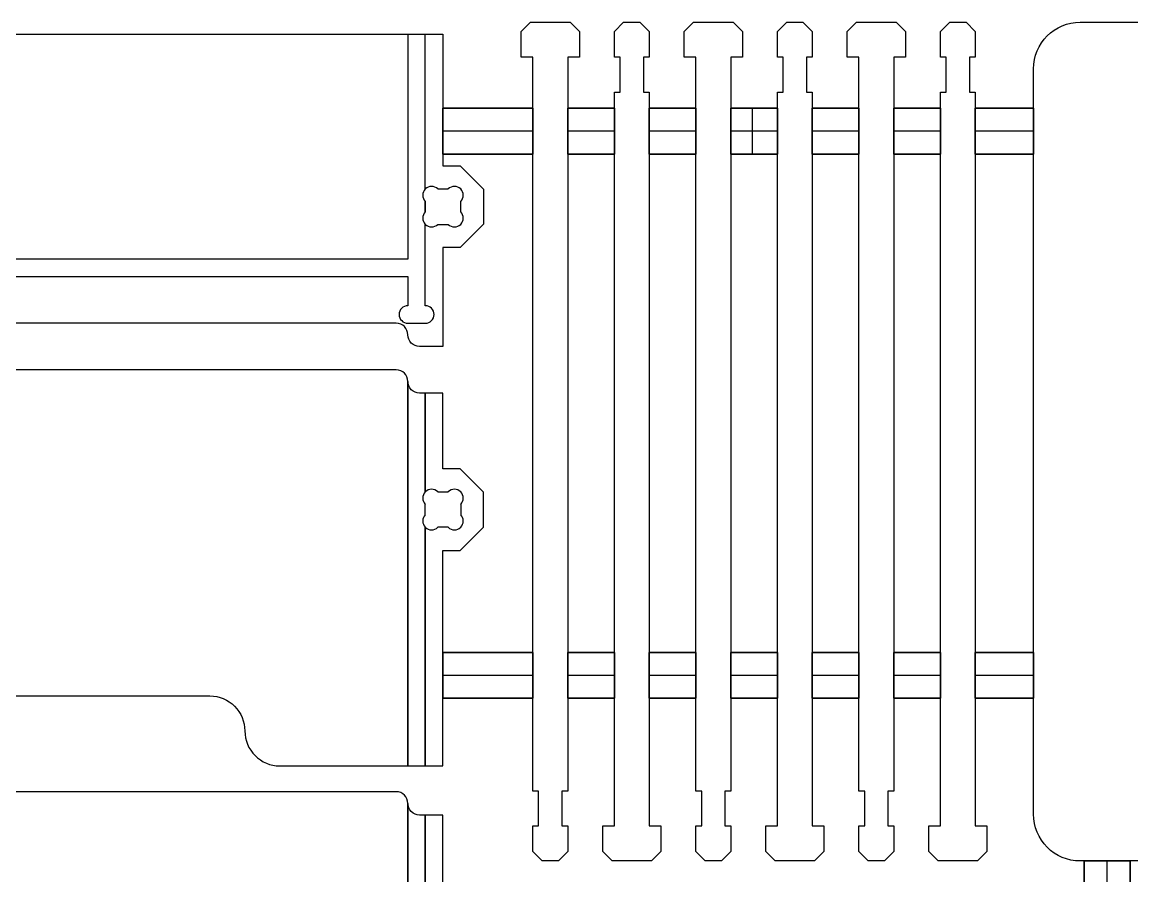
# Model space of a CAD drawing. Extents: x -158 to -62, y -42.7 to 5.3.
# Drawn here: x -102.1 to -78.28, y -29.09 to -10.77 of the extents above; entities that cross this region are included whole.
import ezdxf

# ---------------------------------------------------------------- set-up
doc = ezdxf.new("R2010")
doc.units = 0
doc.header["$MEASUREMENT"] = 0
doc.layers.add('SOLIDS', color=4, linetype='CONTINUOUS')
doc.layers.add('TABS', color=1, linetype='CONTINUOUS')

msp = doc.modelspace()

# ---------------------------------------------------------------- linework, layer by layer
at = {"layer": 'SOLIDS'}
for p, q in [((-91.387, -10.971, 0.238), (-91.187, -10.771, 0.238)), ((-91.387, -10.971, -0.5), (-91.187, -10.771, -0.5)), ((-91.187, -10.771, 0.238), (-90.337, -10.771, 0.238)), ((-91.187, -10.771, -0.5), (-91.187, -10.771, 0.238)), ((-91.187, -10.771, -0.5), (-90.337, -10.771, -0.5)), ((-90.337, -10.771, 0.238), (-90.137, -10.971, 0.238)), ((-90.337, -10.771, -0.5), (-90.337, -10.771, 0.238)), ((-90.337, -10.771, -0.5), (-90.137, -10.971, -0.5)), ((-89.387, -10.971, 0.238), (-89.187, -10.771, 0.238)), ((-89.387, -10.971, -0.5), (-89.187, -10.771, -0.5)), ((-89.187, -10.771, 0.238), (-88.837, -10.771, 0.238)), ((-89.187, -10.771, -0.5), (-89.187, -10.771, 0.238)), ((-89.187, -10.771, -0.5), (-88.837, -10.771, -0.5)), ((-88.837, -10.771, 0.238), (-88.637, -10.971, 0.238)), ((-88.837, -10.771, -0.5), (-88.837, -10.771, 0.238)), ((-88.837, -10.771, -0.5), (-88.637, -10.971, -0.5)), ((-87.887, -10.971, 0.238), (-87.687, -10.771, 0.238)), ((-87.887, -10.971, -0.5), (-87.687, -10.771, -0.5)), ((-87.687, -10.771, 0.238), (-86.837, -10.771, 0.238)), ((-87.687, -10.771, -0.5), (-87.687, -10.771, 0.238)), ((-87.687, -10.771, -0.5), (-86.837, -10.771, -0.5)), ((-86.837, -10.771, 0.238), (-86.637, -10.971, 0.238)), ((-86.837, -10.771, -0.5), (-86.837, -10.771, 0.238)), ((-86.837, -10.771, -0.5), (-86.637, -10.971, -0.5)), ((-85.887, -10.971, 0.238), (-85.687, -10.771, 0.238)), ((-85.887, -10.971, -0.5), (-85.687, -10.771, -0.5)), ((-85.687, -10.771, 0.238), (-85.337, -10.771, 0.238)), ((-85.687, -10.771, -0.5), (-85.687, -10.771, 0.238)), ((-85.687, -10.771, -0.5), (-85.337, -10.771, -0.5)), ((-85.337, -10.771, 0.238), (-85.137, -10.971, 0.238)), ((-85.337, -10.771, -0.5), (-85.337, -10.771, 0.238)), ((-85.337, -10.771, -0.5), (-85.137, -10.971, -0.5)), ((-84.387, -10.971, 0.238), (-84.187, -10.771, 0.238)), ((-84.387, -10.971, -0.5), (-84.187, -10.771, -0.5)), ((-84.187, -10.771, 0.238), (-83.337, -10.771, 0.238)), ((-84.187, -10.771, -0.5), (-84.187, -10.771, 0.238)), ((-84.187, -10.771, -0.5), (-83.337, -10.771, -0.5)), ((-83.337, -10.771, 0.238), (-83.137, -10.971, 0.238)), ((-83.337, -10.771, -0.5), (-83.337, -10.771, 0.238)), ((-83.337, -10.771, -0.5), (-83.137, -10.971, -0.5)), ((-82.387, -10.971, 0.238), (-82.187, -10.771, 0.238)), ((-82.387, -10.971, -0.5), (-82.187, -10.771, -0.5)), ((-82.187, -10.771, 0.238), (-81.837, -10.771, 0.238)), ((-82.187, -10.771, -0.5), (-82.187, -10.771, 0.238)), ((-82.187, -10.771, -0.5), (-81.837, -10.771, -0.5)), ((-81.837, -10.771, 0.238), (-81.637, -10.971, 0.238)), ((-81.837, -10.771, -0.5), (-81.837, -10.771, 0.238)), ((-81.837, -10.771, -0.5), (-81.637, -10.971, -0.5)), ((-107.32, -11.028, -0.5), (-93.07, -11.028, -0.5)), ((-106.57, -11.028, 0.238), (-93.82, -11.028, 0.238)), ((-93.82, -11.028, 0.238), (-93.82, -15.856, 0.238)), ((-93.82, -11.028, -0.137), (-93.82, -11.028, 0.238)), ((-93.82, -11.028, -0.137), (-93.445, -11.028, -0.137)), ((-93.82, -11.028, -0.137), (-93.82, -15.856, -0.137)), ((-93.445, -14.351, 0.238), (-93.445, -11.028, 0.238)), ((-93.445, -11.028, 0.238), (-93.445, -11.028, -0.137)), ((-93.445, -11.028, 0.238), (-93.07, -11.028, 0.238)), ((-93.445, -14.351, -0.137), (-93.445, -11.028, -0.137)), ((-93.07, -11.028, 0.238), (-93.07, -13.856, 0.238)), ((-93.07, -11.028, 0.238), (-93.07, -11.028, -0.5)), ((-93.07, -11.028, -0.5), (-93.07, -13.856, -0.5)), ((-91.387, -11.521, 0.238), (-91.387, -10.971, 0.238)), ((-91.387, -11.521, -0.5), (-91.387, -10.971, -0.5)), ((-91.387, -10.971, -0.5), (-91.387, -10.971, 0.238)), ((-90.137, -10.971, 0.238), (-90.137, -11.521, 0.238)), ((-90.137, -10.971, -0.5), (-90.137, -10.971, 0.238)), ((-90.137, -10.971, -0.5), (-90.137, -11.521, -0.5)), ((-89.387, -11.521, 0.238), (-89.387, -10.971, 0.238)), ((-89.387, -11.521, -0.5), (-89.387, -10.971, -0.5)), ((-89.387, -10.971, -0.5), (-89.387, -10.971, 0.238)), ((-88.637, -10.971, 0.238), (-88.637, -11.521, 0.238)), ((-88.637, -10.971, -0.5), (-88.637, -10.971, 0.238)), ((-88.637, -10.971, -0.5), (-88.637, -11.521, -0.5)), ((-87.887, -11.521, 0.238), (-87.887, -10.971, 0.238)), ((-87.887, -11.521, -0.5), (-87.887, -10.971, -0.5)), ((-87.887, -10.971, -0.5), (-87.887, -10.971, 0.238)), ((-86.637, -10.971, 0.238), (-86.637, -11.521, 0.238)), ((-86.637, -10.971, -0.5), (-86.637, -10.971, 0.238)), ((-86.637, -10.971, -0.5), (-86.637, -11.521, -0.5)), ((-85.887, -11.521, 0.238), (-85.887, -10.971, 0.238)), ((-85.887, -11.521, -0.5), (-85.887, -10.971, -0.5)), ((-85.887, -10.971, -0.5), (-85.887, -10.971, 0.238)), ((-85.137, -10.971, 0.238), (-85.137, -11.521, 0.238)), ((-85.137, -10.971, -0.5), (-85.137, -10.971, 0.238)), ((-85.137, -10.971, -0.5), (-85.137, -11.521, -0.5)), ((-84.387, -11.521, 0.238), (-84.387, -10.971, 0.238)), ((-84.387, -11.521, -0.5), (-84.387, -10.971, -0.5)), ((-84.387, -10.971, -0.5), (-84.387, -10.971, 0.238)), ((-83.137, -10.971, 0.238), (-83.137, -11.521, 0.238)), ((-83.137, -10.971, -0.5), (-83.137, -10.971, 0.238)), ((-83.137, -10.971, -0.5), (-83.137, -11.521, -0.5)), ((-82.387, -11.521, 0.238), (-82.387, -10.971, 0.238)), ((-82.387, -11.521, -0.5), (-82.387, -10.971, -0.5)), ((-82.387, -10.971, -0.5), (-82.387, -10.971, 0.238)), ((-81.637, -10.971, 0.238), (-81.637, -11.521, 0.238)), ((-81.637, -10.971, -0.5), (-81.637, -10.971, 0.238)), ((-81.637, -10.971, -0.5), (-81.637, -11.521, -0.5)), ((-91.137, -11.521, 0.238), (-91.387, -11.521, 0.238)), ((-91.137, -11.521, -0.5), (-91.387, -11.521, -0.5)), ((-91.387, -11.521, -0.5), (-91.387, -11.521, 0.238)), ((-91.137, -27.271, 0.238), (-91.137, -11.521, 0.238)), ((-91.137, -11.521, 0.238), (-91.137, -11.521, -0.5)), ((-91.137, -27.271, -0.5), (-91.137, -11.521, -0.5)), ((-90.137, -11.521, 0.238), (-90.387, -11.521, 0.238)), ((-90.387, -11.521, 0.238), (-90.387, -27.271, 0.238)), ((-90.137, -11.521, -0.5), (-90.387, -11.521, -0.5)), ((-90.387, -11.521, -0.5), (-90.387, -11.521, 0.238)), ((-90.387, -11.521, -0.5), (-90.387, -27.271, -0.5)), ((-90.137, -11.521, -0.5), (-90.137, -11.521, 0.238)), ((-89.262, -11.521, 0.238), (-89.387, -11.521, 0.238)), ((-89.262, -11.521, -0.5), (-89.387, -11.521, -0.5)), ((-89.387, -11.521, -0.5), (-89.387, -11.521, 0.238)), ((-89.262, -12.271, 0.238), (-89.262, -11.521, 0.238)), ((-89.262, -12.271, -0.5), (-89.262, -11.521, -0.5)), ((-89.262, -11.521, -0.5), (-89.262, -11.521, 0.238)), ((-88.637, -11.521, 0.238), (-88.762, -11.521, 0.238)), ((-88.762, -11.521, 0.238), (-88.762, -12.271, 0.238)), ((-88.637, -11.521, -0.5), (-88.762, -11.521, -0.5)), ((-88.762, -11.521, -0.5), (-88.762, -11.521, 0.238)), ((-88.762, -11.521, -0.5), (-88.762, -12.271, -0.5)), ((-88.637, -11.521, -0.5), (-88.637, -11.521, 0.238)), ((-87.637, -11.521, 0.238), (-87.887, -11.521, 0.238)), ((-87.637, -11.521, -0.5), (-87.887, -11.521, -0.5)), ((-87.887, -11.521, -0.5), (-87.887, -11.521, 0.238)), ((-87.637, -27.271, 0.238), (-87.637, -11.521, 0.238)), ((-87.637, -27.271, -0.5), (-87.637, -11.521, -0.5)), ((-87.637, -11.521, -0.5), (-87.637, -11.521, 0.238)), ((-86.637, -11.521, 0.238), (-86.887, -11.521, 0.238)), ((-86.887, -11.521, 0.238), (-86.887, -27.271, 0.238)), ((-86.637, -11.521, -0.5), (-86.887, -11.521, -0.5)), ((-86.887, -11.521, -0.5), (-86.887, -11.521, 0.238)), ((-86.887, -11.521, -0.5), (-86.887, -27.271, -0.5)), ((-86.637, -11.521, -0.5), (-86.637, -11.521, 0.238)), ((-85.762, -11.521, 0.238), (-85.887, -11.521, 0.238)), ((-85.762, -11.521, -0.5), (-85.887, -11.521, -0.5)), ((-85.887, -11.521, -0.5), (-85.887, -11.521, 0.238)), ((-85.762, -12.271, 0.238), (-85.762, -11.521, 0.238)), ((-85.762, -12.271, -0.5), (-85.762, -11.521, -0.5)), ((-85.762, -11.521, -0.5), (-85.762, -11.521, 0.238)), ((-85.137, -11.521, 0.238), (-85.262, -11.521, 0.238)), ((-85.262, -11.521, 0.238), (-85.262, -12.271, 0.238)), ((-85.137, -11.521, -0.5), (-85.262, -11.521, -0.5)), ((-85.262, -11.521, -0.5), (-85.262, -11.521, 0.238)), ((-85.262, -11.521, -0.5), (-85.262, -12.271, -0.5)), ((-85.137, -11.521, -0.5), (-85.137, -11.521, 0.238)), ((-84.137, -11.521, 0.238), (-84.387, -11.521, 0.238)), ((-84.387, -11.521, 0.238), (-84.387, -11.521, -0.5)), ((-84.137, -11.521, -0.5), (-84.387, -11.521, -0.5)), ((-84.137, -27.271, 0.238), (-84.137, -11.521, 0.238)), ((-84.137, -27.271, -0.5), (-84.137, -11.521, -0.5)), ((-84.137, -11.521, -0.5), (-84.137, -11.521, 0.238)), ((-83.137, -11.521, 0.238), (-83.387, -11.521, 0.238)), ((-83.387, -11.521, 0.238), (-83.387, -27.271, 0.238)), ((-83.137, -11.521, -0.5), (-83.387, -11.521, -0.5)), ((-83.387, -11.521, -0.5), (-83.387, -11.521, 0.238)), ((-83.387, -11.521, -0.5), (-83.387, -27.271, -0.5)), ((-83.137, -11.521, -0.5), (-83.137, -11.521, 0.238)), ((-82.262, -11.521, 0.238), (-82.387, -11.521, 0.238)), ((-82.262, -11.521, -0.5), (-82.387, -11.521, -0.5)), ((-82.387, -11.521, -0.5), (-82.387, -11.521, 0.238)), ((-82.262, -12.271, 0.238), (-82.262, -11.521, 0.238)), ((-82.262, -12.271, -0.5), (-82.262, -11.521, -0.5)), ((-82.262, -11.521, -0.5), (-82.262, -11.521, 0.238)), ((-81.637, -11.521, 0.238), (-81.762, -11.521, 0.238)), ((-81.762, -11.521, 0.238), (-81.762, -12.271, 0.238)), ((-81.637, -11.521, -0.5), (-81.762, -11.521, -0.5)), ((-81.762, -11.521, -0.5), (-81.762, -11.521, 0.238)), ((-81.762, -11.521, -0.5), (-81.762, -12.271, -0.5)), ((-81.637, -11.521, -0.5), (-81.637, -11.521, 0.238)), ((-89.387, -28.021, 0.238), (-89.387, -12.271, 0.238)), ((-89.387, -12.271, 0.238), (-89.262, -12.271, 0.238)), ((-89.387, -28.021, -0.5), (-89.387, -12.271, -0.5)), ((-89.387, -12.271, -0.5), (-89.387, -12.271, 0.238)), ((-89.387, -12.271, -0.5), (-89.262, -12.271, -0.5)), ((-89.262, -12.271, -0.5), (-89.262, -12.271, 0.238)), ((-88.762, -12.271, 0.238), (-88.637, -12.271, 0.238)), ((-88.762, -12.271, -0.5), (-88.762, -12.271, 0.238)), ((-88.762, -12.271, -0.5), (-88.637, -12.271, -0.5)), ((-88.637, -12.271, 0.238), (-88.637, -28.021, 0.238)), ((-88.637, -12.271, -0.5), (-88.637, -12.271, 0.238)), ((-88.637, -12.271, -0.5), (-88.637, -28.021, -0.5)), ((-85.887, -28.021, 0.238), (-85.887, -12.271, 0.238)), ((-85.887, -12.271, 0.238), (-85.762, -12.271, 0.238)), ((-85.887, -28.021, -0.5), (-85.887, -12.271, -0.5)), ((-85.887, -12.271, -0.5), (-85.887, -12.271, 0.238)), ((-85.887, -12.271, -0.5), (-85.762, -12.271, -0.5)), ((-85.762, -12.271, -0.5), (-85.762, -12.271, 0.238)), ((-85.262, -12.271, 0.238), (-85.137, -12.271, 0.238)), ((-85.262, -12.271, -0.5), (-85.262, -12.271, 0.238)), ((-85.262, -12.271, -0.5), (-85.137, -12.271, -0.5)), ((-85.137, -12.271, 0.238), (-85.137, -28.021, 0.238)), ((-85.137, -12.271, -0.5), (-85.137, -12.271, 0.238)), ((-85.137, -12.271, -0.5), (-85.137, -28.021, -0.5)), ((-82.387, -28.021, 0.238), (-82.387, -12.271, 0.238)), ((-82.387, -12.271, 0.238), (-82.262, -12.271, 0.238)), ((-82.387, -28.021, -0.5), (-82.387, -12.271, -0.5)), ((-82.387, -12.271, -0.5), (-82.387, -12.271, 0.238)), ((-82.387, -12.271, -0.5), (-82.262, -12.271, -0.5)), ((-82.262, -12.271, -0.5), (-82.262, -12.271, 0.238)), ((-81.762, -12.271, 0.238), (-81.637, -12.271, 0.238)), ((-81.762, -12.271, -0.5), (-81.762, -12.271, 0.238)), ((-81.762, -12.271, -0.5), (-81.637, -12.271, -0.5)), ((-81.637, -12.271, 0.238), (-81.637, -28.021, 0.238)), ((-81.637, -12.271, -0.5), (-81.637, -12.271, 0.238)), ((-81.637, -12.271, -0.5), (-81.637, -28.021, -0.5)), ((-93.07, -13.856, 0.238), (-92.695, -13.856, 0.238)), ((-93.07, -13.856, -0.5), (-92.695, -13.856, -0.5)), ((-93.07, -13.856, 0.238), (-93.07, -13.856, -0.5)), ((-92.695, -13.856, 0.238), (-92.195, -14.356, 0.238)), ((-92.695, -13.856, -0.5), (-92.195, -14.356, -0.5)), ((-92.695, -13.856, 0.238), (-92.695, -13.856, -0.5)), ((-93.445, -14.351, -0.137), (-93.445, -14.351, 0.238)), ((-92.954, -14.351, 0.238), (-93.177, -14.351, 0.238)), ((-92.954, -14.351, -0.5), (-93.177, -14.351, -0.5)), ((-93.177, -14.351, 0.238), (-93.177, -14.351, -0.5)), ((-92.954, -14.351, -0.5), (-92.954, -14.351, 0.238)), ((-92.195, -14.356, 0.238), (-92.195, -15.106, 0.238)), ((-92.195, -14.356, -0.5), (-92.195, -15.106, -0.5)), ((-92.195, -14.356, 0.238), (-92.195, -14.356, -0.5)), ((-93.445, -14.619, -0.5), (-93.445, -14.842, -0.5)), ((-93.445, -14.619, -0.5), (-93.445, -14.619, -0.137)), ((-93.445, -14.842, -0.137), (-93.445, -14.619, -0.137)), ((-92.685, -14.842, 0.238), (-92.685, -14.619, 0.238)), ((-92.685, -14.842, -0.5), (-92.685, -14.619, -0.5)), ((-92.685, -14.619, -0.5), (-92.685, -14.619, 0.238)), ((-93.445, -14.842, -0.5), (-93.445, -14.842, -0.137)), ((-92.685, -14.842, -0.5), (-92.685, -14.842, 0.238)), ((-93.445, -16.856, -0.137), (-93.445, -15.111, -0.137)), ((-93.445, -16.856, 0.238), (-93.445, -15.111, 0.238)), ((-93.445, -15.111, 0.238), (-93.445, -15.111, -0.137)), ((-93.177, -15.111, 0.238), (-92.954, -15.111, 0.238)), ((-93.177, -15.111, -0.5), (-92.954, -15.111, -0.5)), ((-93.177, -15.111, -0.5), (-93.177, -15.111, 0.238)), ((-92.954, -15.111, -0.5), (-92.954, -15.111, 0.238)), ((-92.195, -15.106, 0.238), (-92.695, -15.606, 0.238)), ((-92.195, -15.106, -0.5), (-92.695, -15.606, -0.5)), ((-92.195, -15.106, 0.238), (-92.195, -15.106, -0.5)), ((-93.07, -15.606, 0.238), (-93.07, -17.731, 0.238)), ((-92.695, -15.606, 0.238), (-93.07, -15.606, 0.238)), ((-93.07, -15.606, -0.5), (-93.07, -17.731, -0.5)), ((-92.695, -15.606, -0.5), (-93.07, -15.606, -0.5)), ((-93.07, -15.606, 0.238), (-93.07, -15.606, -0.5)), ((-92.695, -15.606, 0.238), (-92.695, -15.606, -0.5)), ((-93.82, -15.856, -0.137), (-106.57, -15.856, -0.137)), ((-93.82, -15.856, 0.238), (-106.57, -15.856, 0.238)), ((-93.82, -15.856, -0.137), (-93.82, -15.856, 0.238)), ((-106.57, -16.231, -0.137), (-93.82, -16.231, -0.137)), ((-106.57, -16.231, 0.238), (-93.82, -16.231, 0.238)), ((-93.82, -16.231, -0.137), (-93.82, -16.231, 0.238)), ((-93.82, -16.231, -0.137), (-93.82, -16.856, -0.137)), ((-93.82, -16.231, 0.238), (-93.82, -16.856, 0.238)), ((-93.82, -16.856, -0.137), (-93.82, -16.856, 0.238)), ((-93.445, -16.856, -0.137), (-93.445, -16.856, 0.238)), ((-93.07, -17.731, 0.238), (-93.07, -17.731, -0.5)), ((-93.82, -26.731, 0.238), (-93.82, -18.481, 0.238)), ((-93.82, -18.481, -0.137), (-93.82, -18.481, 0.238)), ((-93.82, -18.481, -0.137), (-93.82, -26.731, -0.137)), ((-93.07, -18.731, 0.238), (-93.445, -18.731, 0.238)), ((-93.445, -18.731, 0.238), (-93.445, -20.851, 0.238)), ((-93.445, -18.731, -0.137), (-93.445, -18.731, 0.238)), ((-93.445, -20.851, -0.137), (-93.445, -18.731, -0.137)), ((-93.07, -20.356, 0.238), (-93.07, -18.731, 0.238)), ((-93.07, -20.356, -0.5), (-93.07, -18.731, -0.5)), ((-93.07, -18.731, 0.238), (-93.07, -18.731, -0.5)), ((-92.695, -20.356, 0.238), (-93.07, -20.356, 0.238)), ((-92.695, -20.356, -0.5), (-93.07, -20.356, -0.5)), ((-93.07, -20.356, 0.238), (-93.07, -20.356, -0.5)), ((-92.195, -20.856, 0.238), (-92.695, -20.356, 0.238)), ((-92.195, -20.856, -0.5), (-92.695, -20.356, -0.5)), ((-92.695, -20.356, 0.238), (-92.695, -20.356, -0.5)), ((-93.445, -20.851, -0.137), (-93.445, -20.851, 0.238)), ((-93.177, -20.851, 0.238), (-92.954, -20.851, 0.238)), ((-93.177, -20.851, -0.5), (-92.954, -20.851, -0.5)), ((-93.177, -20.851, 0.238), (-93.177, -20.851, -0.5)), ((-92.954, -20.851, -0.5), (-92.954, -20.851, 0.238)), ((-92.195, -21.606, 0.238), (-92.195, -20.856, 0.238)), ((-92.195, -21.606, -0.5), (-92.195, -20.856, -0.5)), ((-92.195, -20.856, 0.238), (-92.195, -20.856, -0.5)), ((-93.445, -21.342, -0.5), (-93.445, -21.119, -0.5)), ((-93.445, -21.119, -0.5), (-93.445, -21.119, -0.137)), ((-93.445, -21.342, -0.137), (-93.445, -21.119, -0.137)), ((-92.685, -21.119, 0.238), (-92.685, -21.342, 0.238)), ((-92.685, -21.119, -0.5), (-92.685, -21.342, -0.5)), ((-92.685, -21.119, -0.5), (-92.685, -21.119, 0.238)), ((-93.445, -21.342, -0.5), (-93.445, -21.342, -0.137)), ((-92.685, -21.342, -0.5), (-92.685, -21.342, 0.238)), ((-93.445, -21.611, 0.238), (-93.445, -26.731, 0.238)), ((-93.445, -21.611, 0.238), (-93.445, -21.611, -0.137)), ((-93.445, -26.731, -0.137), (-93.445, -21.611, -0.137)), ((-92.954, -21.611, 0.238), (-93.177, -21.611, 0.238)), ((-92.954, -21.611, -0.5), (-93.177, -21.611, -0.5)), ((-93.177, -21.611, -0.5), (-93.177, -21.611, 0.238)), ((-92.954, -21.611, -0.5), (-92.954, -21.611, 0.238)), ((-92.695, -22.106, 0.238), (-92.195, -21.606, 0.238)), ((-92.695, -22.106, -0.5), (-92.195, -21.606, -0.5)), ((-92.195, -21.606, 0.238), (-92.195, -21.606, -0.5)), ((-93.07, -22.106, 0.238), (-92.695, -22.106, 0.238)), ((-93.07, -26.731, 0.238), (-93.07, -22.106, 0.238)), ((-93.07, -22.106, -0.5), (-92.695, -22.106, -0.5)), ((-93.07, -26.731, -0.5), (-93.07, -22.106, -0.5)), ((-93.07, -22.106, 0.238), (-93.07, -22.106, -0.5)), ((-92.695, -22.106, 0.238), (-92.695, -22.106, -0.5)), ((-93.82, -26.731, -0.137), (-93.82, -26.731, 0.238)), ((-93.82, -26.731, -0.137), (-93.445, -26.731, -0.137)), ((-93.445, -26.731, 0.238), (-93.445, -26.731, -0.137)), ((-93.445, -26.731, 0.238), (-93.07, -26.731, 0.238)), ((-93.07, -26.731, 0.238), (-93.07, -26.731, -0.5)), ((-91.012, -27.271, 0.238), (-91.137, -27.271, 0.238)), ((-91.012, -27.271, -0.5), (-91.137, -27.271, -0.5)), ((-91.137, -27.271, -0.5), (-91.137, -27.271, 0.238)), ((-91.012, -28.021, 0.238), (-91.012, -27.271, 0.238)), ((-91.012, -28.021, -0.5), (-91.012, -27.271, -0.5)), ((-91.012, -27.271, -0.5), (-91.012, -27.271, 0.238)), ((-90.387, -27.271, 0.238), (-90.512, -27.271, 0.238)), ((-90.512, -27.271, 0.238), (-90.512, -28.021, 0.238)), ((-90.387, -27.271, -0.5), (-90.512, -27.271, -0.5)), ((-90.512, -27.271, -0.5), (-90.512, -27.271, 0.238)), ((-90.512, -27.271, -0.5), (-90.512, -28.021, -0.5)), ((-90.387, -27.271, -0.5), (-90.387, -27.271, 0.238)), ((-87.512, -27.271, 0.238), (-87.637, -27.271, 0.238)), ((-87.512, -27.271, -0.5), (-87.637, -27.271, -0.5)), ((-87.637, -27.271, -0.5), (-87.637, -27.271, 0.238)), ((-87.512, -28.021, 0.238), (-87.512, -27.271, 0.238)), ((-87.512, -27.271, 0.238), (-87.512, -27.271, -0.5)), ((-87.512, -28.021, -0.5), (-87.512, -27.271, -0.5)), ((-86.887, -27.271, 0.238), (-87.012, -27.271, 0.238)), ((-87.012, -27.271, 0.238), (-87.012, -28.021, 0.238)), ((-86.887, -27.271, -0.5), (-87.012, -27.271, -0.5)), ((-87.012, -27.271, -0.5), (-87.012, -27.271, 0.238)), ((-87.012, -27.271, -0.5), (-87.012, -28.021, -0.5)), ((-86.887, -27.271, -0.5), (-86.887, -27.271, 0.238)), ((-84.012, -27.271, 0.238), (-84.137, -27.271, 0.238)), ((-84.012, -27.271, -0.5), (-84.137, -27.271, -0.5)), ((-84.137, -27.271, -0.5), (-84.137, -27.271, 0.238)), ((-84.012, -28.021, 0.238), (-84.012, -27.271, 0.238)), ((-84.012, -28.021, -0.5), (-84.012, -27.271, -0.5)), ((-84.012, -27.271, -0.5), (-84.012, -27.271, 0.238)), ((-83.387, -27.271, 0.238), (-83.512, -27.271, 0.238)), ((-83.512, -27.271, 0.238), (-83.512, -28.021, 0.238)), ((-83.387, -27.271, -0.5), (-83.512, -27.271, -0.5)), ((-83.512, -27.271, -0.5), (-83.512, -27.271, 0.238)), ((-83.512, -27.271, -0.5), (-83.512, -28.021, -0.5)), ((-83.387, -27.271, -0.5), (-83.387, -27.271, 0.238)), ((-93.82, -35.786, 0.238), (-93.82, -27.536, 0.238)), ((-93.82, -27.536, -0.137), (-93.82, -27.536, 0.238)), ((-93.82, -27.536, -0.137), (-93.82, -35.786, -0.137)), ((-93.07, -27.786, 0.238), (-93.445, -27.786, 0.238)), ((-93.445, -27.786, 0.238), (-93.445, -29.906, 0.238)), ((-93.445, -27.786, -0.137), (-93.445, -27.786, 0.238)), ((-93.445, -29.906, -0.137), (-93.445, -27.786, -0.137)), ((-93.07, -29.411, 0.238), (-93.07, -27.786, 0.238)), ((-93.07, -29.411, -0.5), (-93.07, -27.786, -0.5)), ((-93.07, -27.786, 0.238), (-93.07, -27.786, -0.5)), ((-80.387, -27.771, 0.238), (-80.387, -27.771, -0.5)), ((-91.137, -28.571, 0.238), (-91.137, -28.021, 0.238)), ((-91.137, -28.021, 0.238), (-91.012, -28.021, 0.238)), ((-91.137, -28.571, -0.5), (-91.137, -28.021, -0.5)), ((-91.137, -28.021, -0.5), (-91.137, -28.021, 0.238)), ((-91.137, -28.021, -0.5), (-91.012, -28.021, -0.5)), ((-91.012, -28.021, -0.5), (-91.012, -28.021, 0.238)), ((-90.512, -28.021, 0.238), (-90.387, -28.021, 0.238)), ((-90.512, -28.021, -0.5), (-90.512, -28.021, 0.238)), ((-90.512, -28.021, -0.5), (-90.387, -28.021, -0.5)), ((-90.387, -28.021, 0.238), (-90.387, -28.571, 0.238)), ((-90.387, -28.021, -0.5), (-90.387, -28.021, 0.238)), ((-90.387, -28.021, -0.5), (-90.387, -28.571, -0.5)), ((-89.637, -28.571, 0.238), (-89.637, -28.021, 0.238)), ((-89.637, -28.021, 0.238), (-89.387, -28.021, 0.238)), ((-89.637, -28.571, -0.5), (-89.637, -28.021, -0.5)), ((-89.637, -28.021, -0.5), (-89.637, -28.021, 0.238)), ((-89.637, -28.021, -0.5), (-89.387, -28.021, -0.5)), ((-89.387, -28.021, -0.5), (-89.387, -28.021, 0.238)), ((-88.637, -28.021, 0.238), (-88.387, -28.021, 0.238)), ((-88.637, -28.021, -0.5), (-88.637, -28.021, 0.238)), ((-88.637, -28.021, -0.5), (-88.387, -28.021, -0.5)), ((-88.387, -28.021, 0.238), (-88.387, -28.571, 0.238)), ((-88.387, -28.021, 0.238), (-88.387, -28.021, -0.5)), ((-88.387, -28.021, -0.5), (-88.387, -28.571, -0.5)), ((-87.637, -28.571, 0.238), (-87.637, -28.021, 0.238)), ((-87.637, -28.021, 0.238), (-87.512, -28.021, 0.238)), ((-87.637, -28.571, -0.5), (-87.637, -28.021, -0.5)), ((-87.637, -28.021, -0.5), (-87.637, -28.021, 0.238)), ((-87.637, -28.021, -0.5), (-87.512, -28.021, -0.5)), ((-87.512, -28.021, -0.5), (-87.512, -28.021, 0.238)), ((-87.012, -28.021, 0.238), (-86.887, -28.021, 0.238)), ((-87.012, -28.021, -0.5), (-87.012, -28.021, 0.238)), ((-87.012, -28.021, -0.5), (-86.887, -28.021, -0.5)), ((-86.887, -28.021, 0.238), (-86.887, -28.571, 0.238)), ((-86.887, -28.021, -0.5), (-86.887, -28.021, 0.238)), ((-86.887, -28.021, -0.5), (-86.887, -28.571, -0.5)), ((-86.137, -28.571, 0.238), (-86.137, -28.021, 0.238)), ((-86.137, -28.021, 0.238), (-85.887, -28.021, 0.238)), ((-86.137, -28.571, -0.5), (-86.137, -28.021, -0.5)), ((-86.137, -28.021, -0.5), (-86.137, -28.021, 0.238)), ((-86.137, -28.021, -0.5), (-85.887, -28.021, -0.5)), ((-85.887, -28.021, -0.5), (-85.887, -28.021, 0.238)), ((-85.137, -28.021, 0.238), (-84.887, -28.021, 0.238)), ((-85.137, -28.021, -0.5), (-85.137, -28.021, 0.238)), ((-85.137, -28.021, -0.5), (-84.887, -28.021, -0.5)), ((-84.887, -28.021, 0.238), (-84.887, -28.571, 0.238)), ((-84.887, -28.021, 0.238), (-84.887, -28.021, -0.5)), ((-84.887, -28.021, -0.5), (-84.887, -28.571, -0.5)), ((-84.137, -28.571, 0.238), (-84.137, -28.021, 0.238)), ((-84.137, -28.021, 0.238), (-84.012, -28.021, 0.238)), ((-84.137, -28.571, -0.5), (-84.137, -28.021, -0.5)), ((-84.137, -28.021, -0.5), (-84.137, -28.021, 0.238)), ((-84.137, -28.021, -0.5), (-84.012, -28.021, -0.5)), ((-84.012, -28.021, -0.5), (-84.012, -28.021, 0.238)), ((-83.512, -28.021, 0.238), (-83.387, -28.021, 0.238)), ((-83.512, -28.021, -0.5), (-83.512, -28.021, 0.238)), ((-83.512, -28.021, -0.5), (-83.387, -28.021, -0.5)), ((-83.387, -28.021, 0.238), (-83.387, -28.571, 0.238)), ((-83.387, -28.021, -0.5), (-83.387, -28.021, 0.238)), ((-83.387, -28.021, -0.5), (-83.387, -28.571, -0.5)), ((-82.637, -28.571, 0.238), (-82.637, -28.021, 0.238)), ((-82.637, -28.021, 0.238), (-82.387, -28.021, 0.238)), ((-82.637, -28.571, -0.5), (-82.637, -28.021, -0.5)), ((-82.637, -28.021, -0.5), (-82.637, -28.021, 0.238)), ((-82.637, -28.021, -0.5), (-82.387, -28.021, -0.5)), ((-82.387, -28.021, -0.5), (-82.387, -28.021, 0.238)), ((-81.637, -28.021, 0.238), (-81.387, -28.021, 0.238)), ((-81.637, -28.021, 0.238), (-81.637, -28.021, -0.5)), ((-81.637, -28.021, -0.5), (-81.387, -28.021, -0.5)), ((-81.387, -28.021, 0.238), (-81.387, -28.571, 0.238)), ((-81.387, -28.021, -0.5), (-81.387, -28.021, 0.238)), ((-81.387, -28.021, -0.5), (-81.387, -28.571, -0.5)), ((-90.937, -28.771, 0.238), (-91.137, -28.571, 0.238)), ((-90.937, -28.771, -0.5), (-91.137, -28.571, -0.5)), ((-91.137, -28.571, -0.5), (-91.137, -28.571, 0.238)), ((-90.387, -28.571, 0.238), (-90.587, -28.771, 0.238)), ((-90.387, -28.571, -0.5), (-90.587, -28.771, -0.5)), ((-90.387, -28.571, -0.5), (-90.387, -28.571, 0.238)), ((-89.437, -28.771, 0.238), (-89.637, -28.571, 0.238)), ((-89.437, -28.771, -0.5), (-89.637, -28.571, -0.5)), ((-89.637, -28.571, -0.5), (-89.637, -28.571, 0.238)), ((-88.387, -28.571, 0.238), (-88.587, -28.771, 0.238)), ((-88.387, -28.571, -0.5), (-88.587, -28.771, -0.5)), ((-88.387, -28.571, -0.5), (-88.387, -28.571, 0.238)), ((-87.437, -28.771, 0.238), (-87.637, -28.571, 0.238)), ((-87.437, -28.771, -0.5), (-87.637, -28.571, -0.5)), ((-87.637, -28.571, -0.5), (-87.637, -28.571, 0.238)), ((-86.887, -28.571, 0.238), (-87.087, -28.771, 0.238)), ((-86.887, -28.571, -0.5), (-87.087, -28.771, -0.5)), ((-86.887, -28.571, -0.5), (-86.887, -28.571, 0.238)), ((-85.937, -28.771, 0.238), (-86.137, -28.571, 0.238)), ((-85.937, -28.771, -0.5), (-86.137, -28.571, -0.5)), ((-86.137, -28.571, -0.5), (-86.137, -28.571, 0.238)), ((-84.887, -28.571, 0.238), (-85.087, -28.771, 0.238)), ((-84.887, -28.571, -0.5), (-85.087, -28.771, -0.5)), ((-84.887, -28.571, -0.5), (-84.887, -28.571, 0.238)), ((-83.937, -28.771, 0.238), (-84.137, -28.571, 0.238)), ((-83.937, -28.771, -0.5), (-84.137, -28.571, -0.5)), ((-84.137, -28.571, -0.5), (-84.137, -28.571, 0.238)), ((-83.387, -28.571, 0.238), (-83.587, -28.771, 0.238)), ((-83.387, -28.571, -0.5), (-83.587, -28.771, -0.5)), ((-83.387, -28.571, -0.5), (-83.387, -28.571, 0.238)), ((-82.437, -28.771, 0.238), (-82.637, -28.571, 0.238)), ((-82.437, -28.771, -0.5), (-82.637, -28.571, -0.5)), ((-82.637, -28.571, -0.5), (-82.637, -28.571, 0.238)), ((-81.387, -28.571, 0.238), (-81.587, -28.771, 0.238)), ((-81.387, -28.571, -0.5), (-81.587, -28.771, -0.5)), ((-81.387, -28.571, -0.5), (-81.387, -28.571, 0.238)), ((-90.587, -28.771, 0.238), (-90.937, -28.771, 0.238)), ((-90.587, -28.771, -0.5), (-90.937, -28.771, -0.5)), ((-90.937, -28.771, -0.5), (-90.937, -28.771, 0.238)), ((-90.587, -28.771, -0.5), (-90.587, -28.771, 0.238)), ((-88.587, -28.771, 0.238), (-89.437, -28.771, 0.238)), ((-88.587, -28.771, -0.5), (-89.437, -28.771, -0.5)), ((-89.437, -28.771, -0.5), (-89.437, -28.771, 0.238)), ((-88.587, -28.771, -0.5), (-88.587, -28.771, 0.238)), ((-87.087, -28.771, 0.238), (-87.437, -28.771, 0.238)), ((-87.087, -28.771, -0.5), (-87.437, -28.771, -0.5)), ((-87.437, -28.771, -0.5), (-87.437, -28.771, 0.238)), ((-87.087, -28.771, -0.5), (-87.087, -28.771, 0.238)), ((-85.087, -28.771, 0.238), (-85.937, -28.771, 0.238)), ((-85.087, -28.771, -0.5), (-85.937, -28.771, -0.5)), ((-85.937, -28.771, -0.5), (-85.937, -28.771, 0.238)), ((-85.087, -28.771, -0.5), (-85.087, -28.771, 0.238)), ((-83.587, -28.771, 0.238), (-83.937, -28.771, 0.238)), ((-83.587, -28.771, -0.5), (-83.937, -28.771, -0.5)), ((-83.937, -28.771, -0.5), (-83.937, -28.771, 0.238)), ((-83.587, -28.771, -0.5), (-83.587, -28.771, 0.238)), ((-81.587, -28.771, 0.238), (-82.437, -28.771, 0.238)), ((-81.587, -28.771, -0.5), (-82.437, -28.771, -0.5)), ((-82.437, -28.771, -0.5), (-82.437, -28.771, 0.238)), ((-81.587, -28.771, -0.5), (-81.587, -28.771, 0.238))]:
    msp.add_line(p, q, dxfattribs=at)
msp.add_lwpolyline([(-80.387, -27.771), (-80.387, -11.771, -0.414214), (-79.387, -10.771), (-63.387, -10.771, -0.414214), (-62.387, -11.771), (-62.387, -27.771, -0.414214), (-63.387, -28.771), (-79.387, -28.771, -0.414214)], format="xyb", close=True, dxfattribs=at)
msp.add_lwpolyline([(-80.387, -27.771), (-80.387, -11.771, -0.414214), (-79.387, -10.771), (-63.387, -10.771, -0.414214), (-62.387, -11.771), (-62.387, -27.771, -0.414214), (-63.387, -28.771), (-79.387, -28.771, -0.414214)], format="xyb", close=True, dxfattribs=at)
for points in [[(-93.82, -16.856, 1), (-93.82, -17.231), (-93.445, -17.231, 1), (-93.445, -16.856)], [(-93.82, -16.856, 1), (-93.82, -17.231), (-93.445, -17.231, 1), (-93.445, -16.856)], [(-93.07, -17.731), (-93.57, -17.731, -0.414214), (-93.82, -17.481, 0.414214), (-94.07, -17.231), (-106.32, -17.231, 0.414214), (-106.57, -17.481, -0.414214), (-106.82, -17.731), (-107.32, -17.731)], [(-93.07, -17.731), (-93.57, -17.731, -0.414214), (-93.82, -17.481, 0.414214), (-94.07, -17.231), (-106.32, -17.231, 0.414214), (-106.57, -17.481, -0.414214), (-106.82, -17.731), (-107.32, -17.731)], [(-93.07, -18.731), (-93.445, -18.731), (-93.57, -18.731, -0.414214), (-93.82, -18.481, 0.414214), (-94.07, -18.231), (-106.32, -18.231, 0.414214), (-106.57, -18.481, -0.414214), (-106.82, -18.731), (-107.32, -18.731)], [(-93.82, -18.481, 0.414214), (-94.07, -18.231), (-106.32, -18.231, 0.414214), (-106.57, -18.481)], [(-93.445, -18.731), (-93.57, -18.731, -0.414214), (-93.82, -18.481)], [(-102.57, -25.231), (-98.07, -25.231, -0.414214), (-97.32, -25.981, 0.414214), (-96.57, -26.731), (-93.82, -26.731)], [(-102.57, -25.231), (-98.07, -25.231, -0.414214), (-97.32, -25.981, 0.414214), (-96.57, -26.731), (-93.07, -26.731)], [(-93.07, -27.786), (-93.445, -27.786), (-93.57, -27.786, -0.414214), (-93.82, -27.536, 0.414214), (-94.07, -27.286), (-106.32, -27.286, 0.414214), (-106.57, -27.536, -0.414214), (-106.82, -27.786), (-107.32, -27.786)], [(-93.82, -27.536, 0.414214), (-94.07, -27.286), (-106.32, -27.286, 0.414214), (-106.57, -27.536)], [(-93.445, -27.786), (-93.57, -27.786, -0.414214), (-93.82, -27.536)]]:
    msp.add_lwpolyline(points, format="xyb", dxfattribs=at)
for centre, start, end in [((-93.311, -14.485, -0.5), 45, 225), ((-93.311, -14.485, -0.137), 135, 225), ((-93.311, -14.485, 0.238), 45, 135), ((-92.82, -14.485, 0.238), 315, 135), ((-92.82, -14.485, -0.5), 315, 135), ((-93.311, -14.976, -0.5), 135, 315), ((-93.311, -14.976, -0.137), 135, 225), ((-92.82, -14.976, 0.238), 225, 45), ((-92.82, -14.976, -0.5), 225, 45), ((-93.311, -14.976, 0.238), 225, 315), ((-93.311, -20.985, -0.5), 45, 225), ((-93.311, -20.985, -0.137), 135, 225), ((-93.311, -20.985, 0.238), 45, 135), ((-92.82, -20.985, 0.238), 315, 135), ((-92.82, -20.985, -0.5), 315, 135), ((-93.311, -21.476, -0.5), 135, 315), ((-93.311, -21.476, -0.137), 135, 225), ((-92.82, -21.476, 0.238), 225, 45), ((-92.82, -21.476, -0.5), 225, 45), ((-93.311, -21.476, 0.238), 225, 315)]:
    msp.add_arc(centre, 0.19, start, end, dxfattribs=at)
at = {"layer": 'TABS'}
for p, q in [((-93.07, -12.618, -0.5), (-93.07, -13.603, -0.5)), ((-93.07, -12.618, -0.5), (-93.07, -12.618, -0.382)), ((-93.07, -13.603, -0.382), (-93.07, -12.618, -0.382)), ((-91.137, -12.618, -0.5), (-93.07, -12.618, -0.5)), ((-91.137, -12.618, -0.382), (-93.07, -12.618, -0.382)), ((-93.07, -12.618, -0.441), (-91.137, -12.618, -0.441)), ((-91.137, -13.603, -0.5), (-91.137, -12.618, -0.5)), ((-91.137, -12.618, -0.382), (-91.137, -12.618, -0.5)), ((-91.137, -12.618, -0.382), (-91.137, -13.603, -0.382)), ((-90.387, -12.618, -0.5), (-90.387, -13.603, -0.5)), ((-90.387, -12.618, -0.5), (-90.387, -12.618, -0.382)), ((-90.387, -13.603, -0.382), (-90.387, -12.618, -0.382)), ((-89.387, -12.618, -0.5), (-90.387, -12.618, -0.5)), ((-89.387, -12.618, -0.382), (-90.387, -12.618, -0.382)), ((-90.387, -12.618, -0.441), (-89.387, -12.618, -0.441)), ((-89.387, -13.603, -0.5), (-89.387, -12.618, -0.5)), ((-89.387, -12.618, -0.382), (-89.387, -12.618, -0.5)), ((-89.387, -12.618, -0.382), (-89.387, -13.603, -0.382)), ((-88.637, -12.618, -0.5), (-88.637, -13.603, -0.5)), ((-88.637, -12.618, -0.5), (-88.637, -12.618, -0.382)), ((-88.637, -13.603, -0.382), (-88.637, -12.618, -0.382)), ((-87.637, -12.618, -0.5), (-88.637, -12.618, -0.5)), ((-87.637, -12.618, -0.382), (-88.637, -12.618, -0.382)), ((-88.637, -12.618, -0.441), (-87.637, -12.618, -0.441)), ((-87.637, -13.603, -0.5), (-87.637, -12.618, -0.5)), ((-87.637, -12.618, -0.382), (-87.637, -12.618, -0.5)), ((-87.637, -12.618, -0.382), (-87.637, -13.603, -0.382)), ((-86.887, -12.618, -0.5), (-86.887, -13.603, -0.5)), ((-86.887, -12.618, -0.5), (-86.887, -12.618, -0.382)), ((-86.887, -13.603, -0.382), (-86.887, -12.618, -0.382)), ((-85.887, -12.618, -0.5), (-86.887, -12.618, -0.5)), ((-85.887, -12.618, -0.382), (-86.887, -12.618, -0.382)), ((-86.887, -12.618, -0.441), (-85.887, -12.618, -0.441)), ((-86.424, -13.603, -0.5), (-86.424, -12.618, -0.5)), ((-86.424, -12.618, -0.5), (-86.424, -12.618, -0.382)), ((-86.424, -13.603, -0.382), (-86.424, -12.618, -0.382)), ((-85.887, -13.603, -0.5), (-85.887, -12.618, -0.5)), ((-85.887, -12.618, -0.382), (-85.887, -12.618, -0.5)), ((-85.887, -12.618, -0.382), (-85.887, -13.603, -0.382)), ((-85.137, -12.618, -0.5), (-85.137, -13.603, -0.5)), ((-85.137, -12.618, -0.5), (-85.137, -12.618, -0.382)), ((-85.137, -13.603, -0.382), (-85.137, -12.618, -0.382)), ((-84.137, -12.618, -0.5), (-85.137, -12.618, -0.5)), ((-84.137, -12.618, -0.382), (-85.137, -12.618, -0.382)), ((-85.137, -12.618, -0.441), (-84.137, -12.618, -0.441)), ((-84.137, -13.603, -0.5), (-84.137, -12.618, -0.5)), ((-84.137, -12.618, -0.382), (-84.137, -12.618, -0.5)), ((-84.137, -12.618, -0.382), (-84.137, -13.603, -0.382)), ((-83.387, -12.618, -0.5), (-83.387, -13.603, -0.5)), ((-83.387, -12.618, -0.5), (-83.387, -12.618, -0.382)), ((-83.387, -13.603, -0.382), (-83.387, -12.618, -0.382)), ((-82.387, -12.618, -0.5), (-83.387, -12.618, -0.5)), ((-82.387, -12.618, -0.382), (-83.387, -12.618, -0.382)), ((-83.387, -12.618, -0.441), (-82.387, -12.618, -0.441)), ((-82.387, -13.603, -0.5), (-82.387, -12.618, -0.5)), ((-82.387, -12.618, -0.382), (-82.387, -12.618, -0.5)), ((-82.387, -12.618, -0.382), (-82.387, -13.603, -0.382)), ((-81.637, -12.618, -0.5), (-81.637, -13.603, -0.5)), ((-81.637, -12.618, -0.5), (-81.637, -12.618, -0.382)), ((-81.637, -13.603, -0.382), (-81.637, -12.618, -0.382)), ((-80.387, -12.618, -0.5), (-81.637, -12.618, -0.5)), ((-80.387, -12.618, -0.382), (-81.637, -12.618, -0.382)), ((-81.637, -12.618, -0.441), (-80.387, -12.618, -0.441)), ((-80.387, -13.603, -0.5), (-80.387, -12.618, -0.5)), ((-80.387, -12.618, -0.382), (-80.387, -12.618, -0.5)), ((-80.387, -12.618, -0.382), (-80.387, -13.603, -0.382)), ((-93.07, -12.981, -0.382), (-93.07, -12.981, -0.5)), ((-91.137, -13.111, -0.5), (-93.07, -13.111, -0.5)), ((-91.137, -13.111, -0.382), (-93.07, -13.111, -0.382)), ((-89.387, -13.111, -0.5), (-90.387, -13.111, -0.5)), ((-89.387, -13.111, -0.382), (-90.387, -13.111, -0.382)), ((-87.637, -13.111, -0.5), (-88.637, -13.111, -0.5)), ((-87.637, -13.111, -0.382), (-88.637, -13.111, -0.382)), ((-85.887, -13.111, -0.5), (-86.887, -13.111, -0.5)), ((-85.887, -13.111, -0.382), (-86.887, -13.111, -0.382)), ((-84.137, -13.111, -0.5), (-85.137, -13.111, -0.5)), ((-84.137, -13.111, -0.382), (-85.137, -13.111, -0.382)), ((-82.387, -13.111, -0.5), (-83.387, -13.111, -0.5)), ((-82.387, -13.111, -0.382), (-83.387, -13.111, -0.382)), ((-80.387, -13.111, -0.5), (-81.637, -13.111, -0.5)), ((-80.387, -13.111, -0.382), (-81.637, -13.111, -0.382)), ((-93.07, -13.603, -0.382), (-93.07, -13.603, -0.5)), ((-93.07, -13.603, -0.5), (-91.137, -13.603, -0.5)), ((-93.07, -13.603, -0.382), (-91.137, -13.603, -0.382)), ((-91.137, -13.603, -0.441), (-93.07, -13.603, -0.441)), ((-91.137, -13.603, -0.5), (-91.137, -13.603, -0.382)), ((-90.387, -13.603, -0.382), (-90.387, -13.603, -0.5)), ((-90.387, -13.603, -0.5), (-89.387, -13.603, -0.5)), ((-90.387, -13.603, -0.382), (-89.387, -13.603, -0.382)), ((-89.387, -13.603, -0.441), (-90.387, -13.603, -0.441)), ((-89.387, -13.603, -0.5), (-89.387, -13.603, -0.382)), ((-88.637, -13.603, -0.382), (-88.637, -13.603, -0.5)), ((-88.637, -13.603, -0.5), (-87.637, -13.603, -0.5)), ((-88.637, -13.603, -0.382), (-87.637, -13.603, -0.382)), ((-87.637, -13.603, -0.441), (-88.637, -13.603, -0.441)), ((-87.637, -13.603, -0.5), (-87.637, -13.603, -0.382)), ((-86.887, -13.603, -0.382), (-86.887, -13.603, -0.5)), ((-86.887, -13.603, -0.5), (-85.887, -13.603, -0.5)), ((-86.887, -13.603, -0.382), (-85.887, -13.603, -0.382)), ((-85.887, -13.603, -0.441), (-86.887, -13.603, -0.441)), ((-86.424, -13.603, -0.5), (-86.424, -13.603, -0.382)), ((-85.887, -13.603, -0.5), (-85.887, -13.603, -0.382)), ((-85.137, -13.603, -0.382), (-85.137, -13.603, -0.5)), ((-85.137, -13.603, -0.5), (-84.137, -13.603, -0.5)), ((-85.137, -13.603, -0.382), (-84.137, -13.603, -0.382)), ((-84.137, -13.603, -0.441), (-85.137, -13.603, -0.441)), ((-84.137, -13.603, -0.5), (-84.137, -13.603, -0.382)), ((-83.387, -13.603, -0.382), (-83.387, -13.603, -0.5)), ((-83.387, -13.603, -0.5), (-82.387, -13.603, -0.5)), ((-83.387, -13.603, -0.382), (-82.387, -13.603, -0.382)), ((-82.387, -13.603, -0.441), (-83.387, -13.603, -0.441)), ((-82.387, -13.603, -0.5), (-82.387, -13.603, -0.382)), ((-81.637, -13.603, -0.382), (-81.637, -13.603, -0.5)), ((-81.637, -13.603, -0.5), (-80.387, -13.603, -0.5)), ((-81.637, -13.603, -0.382), (-80.387, -13.603, -0.382)), ((-80.387, -13.603, -0.441), (-81.637, -13.603, -0.441)), ((-80.387, -13.603, -0.5), (-80.387, -13.603, -0.382)), ((-93.07, -24.297, -0.382), (-93.07, -25.281, -0.382)), ((-93.07, -24.297, -0.382), (-93.07, -24.297, -0.5)), ((-93.07, -25.281, -0.5), (-93.07, -24.297, -0.5)), ((-91.137, -24.297, -0.5), (-93.07, -24.297, -0.5)), ((-91.137, -24.297, -0.382), (-93.07, -24.297, -0.382)), ((-93.07, -24.297, -0.441), (-91.137, -24.297, -0.441)), ((-91.137, -24.297, -0.382), (-91.137, -25.281, -0.382)), ((-91.137, -24.297, -0.382), (-91.137, -24.297, -0.5)), ((-91.137, -25.281, -0.5), (-91.137, -24.297, -0.5)), ((-90.387, -25.281, -0.382), (-90.387, -24.297, -0.382)), ((-90.387, -24.297, -0.5), (-90.387, -24.297, -0.382)), ((-90.387, -24.297, -0.5), (-90.387, -25.281, -0.5)), ((-89.387, -24.297, -0.5), (-90.387, -24.297, -0.5)), ((-89.387, -24.297, -0.382), (-90.387, -24.297, -0.382)), ((-90.387, -24.297, -0.441), (-89.387, -24.297, -0.441)), ((-89.387, -24.297, -0.382), (-89.387, -25.281, -0.382)), ((-89.387, -24.297, -0.382), (-89.387, -24.297, -0.5)), ((-89.387, -25.281, -0.5), (-89.387, -24.297, -0.5)), ((-88.637, -25.281, -0.382), (-88.637, -24.297, -0.382)), ((-88.637, -24.297, -0.5), (-88.637, -24.297, -0.382)), ((-88.637, -24.297, -0.5), (-88.637, -25.281, -0.5)), ((-87.637, -24.297, -0.5), (-88.637, -24.297, -0.5)), ((-87.637, -24.297, -0.382), (-88.637, -24.297, -0.382)), ((-88.637, -24.297, -0.441), (-87.637, -24.297, -0.441)), ((-87.637, -24.297, -0.382), (-87.637, -25.281, -0.382)), ((-87.637, -24.297, -0.382), (-87.637, -24.297, -0.5)), ((-87.637, -25.281, -0.5), (-87.637, -24.297, -0.5)), ((-86.887, -25.281, -0.382), (-86.887, -24.297, -0.382)), ((-86.887, -24.297, -0.5), (-86.887, -24.297, -0.382)), ((-86.887, -24.297, -0.5), (-86.887, -25.281, -0.5)), ((-85.887, -24.297, -0.5), (-86.887, -24.297, -0.5)), ((-85.887, -24.297, -0.382), (-86.887, -24.297, -0.382)), ((-86.887, -24.297, -0.441), (-85.887, -24.297, -0.441)), ((-85.887, -24.297, -0.382), (-85.887, -25.281, -0.382)), ((-85.887, -24.297, -0.382), (-85.887, -24.297, -0.5)), ((-85.887, -25.281, -0.5), (-85.887, -24.297, -0.5)), ((-85.137, -25.281, -0.382), (-85.137, -24.297, -0.382)), ((-85.137, -24.297, -0.5), (-85.137, -24.297, -0.382)), ((-85.137, -24.297, -0.5), (-85.137, -25.281, -0.5)), ((-84.137, -24.297, -0.5), (-85.137, -24.297, -0.5)), ((-84.137, -24.297, -0.382), (-85.137, -24.297, -0.382)), ((-85.137, -24.297, -0.441), (-84.137, -24.297, -0.441)), ((-84.137, -24.297, -0.382), (-84.137, -25.281, -0.382)), ((-84.137, -24.297, -0.382), (-84.137, -24.297, -0.5)), ((-84.137, -25.281, -0.5), (-84.137, -24.297, -0.5)), ((-83.387, -25.281, -0.382), (-83.387, -24.297, -0.382)), ((-83.387, -24.297, -0.5), (-83.387, -24.297, -0.382)), ((-83.387, -24.297, -0.5), (-83.387, -25.281, -0.5)), ((-82.387, -24.297, -0.5), (-83.387, -24.297, -0.5)), ((-82.387, -24.297, -0.382), (-83.387, -24.297, -0.382)), ((-83.387, -24.297, -0.441), (-82.387, -24.297, -0.441)), ((-82.387, -24.297, -0.382), (-82.387, -25.281, -0.382)), ((-82.387, -24.297, -0.382), (-82.387, -24.297, -0.5)), ((-82.387, -25.281, -0.5), (-82.387, -24.297, -0.5)), ((-81.637, -25.281, -0.382), (-81.637, -24.297, -0.382)), ((-81.637, -24.297, -0.5), (-81.637, -24.297, -0.382)), ((-81.637, -24.297, -0.5), (-81.637, -25.281, -0.5)), ((-80.387, -24.297, -0.5), (-81.637, -24.297, -0.5)), ((-80.387, -24.297, -0.382), (-81.637, -24.297, -0.382)), ((-81.637, -24.297, -0.441), (-80.387, -24.297, -0.441)), ((-80.387, -24.297, -0.382), (-80.387, -25.281, -0.382)), ((-80.387, -24.297, -0.382), (-80.387, -24.297, -0.5)), ((-80.387, -25.281, -0.5), (-80.387, -24.297, -0.5)), ((-91.137, -24.789, -0.382), (-93.07, -24.789, -0.382)), ((-91.137, -24.789, -0.5), (-93.07, -24.789, -0.5)), ((-89.387, -24.789, -0.382), (-90.387, -24.789, -0.382)), ((-89.387, -24.789, -0.5), (-90.387, -24.789, -0.5)), ((-87.637, -24.789, -0.382), (-88.637, -24.789, -0.382)), ((-87.637, -24.789, -0.5), (-88.637, -24.789, -0.5)), ((-85.887, -24.789, -0.382), (-86.887, -24.789, -0.382)), ((-85.887, -24.789, -0.5), (-86.887, -24.789, -0.5)), ((-84.137, -24.789, -0.382), (-85.137, -24.789, -0.382)), ((-84.137, -24.789, -0.5), (-85.137, -24.789, -0.5)), ((-82.387, -24.789, -0.382), (-83.387, -24.789, -0.382)), ((-82.387, -24.789, -0.5), (-83.387, -24.789, -0.5)), ((-80.387, -24.789, -0.382), (-81.637, -24.789, -0.382)), ((-80.387, -24.789, -0.5), (-81.637, -24.789, -0.5)), ((-93.07, -25.281, -0.5), (-93.07, -25.281, -0.382)), ((-93.07, -25.281, -0.5), (-91.137, -25.281, -0.5)), ((-93.07, -25.281, -0.382), (-91.137, -25.281, -0.382)), ((-91.137, -25.281, -0.441), (-93.07, -25.281, -0.441)), ((-91.137, -25.281, -0.5), (-91.137, -25.281, -0.382)), ((-90.387, -25.281, -0.382), (-90.387, -25.281, -0.5)), ((-90.387, -25.281, -0.5), (-89.387, -25.281, -0.5)), ((-90.387, -25.281, -0.382), (-89.387, -25.281, -0.382)), ((-89.387, -25.281, -0.441), (-90.387, -25.281, -0.441)), ((-89.387, -25.281, -0.5), (-89.387, -25.281, -0.382)), ((-88.637, -25.281, -0.382), (-88.637, -25.281, -0.5)), ((-88.637, -25.281, -0.5), (-87.637, -25.281, -0.5)), ((-88.637, -25.281, -0.382), (-87.637, -25.281, -0.382)), ((-87.637, -25.281, -0.441), (-88.637, -25.281, -0.441)), ((-87.637, -25.281, -0.5), (-87.637, -25.281, -0.382)), ((-86.887, -25.281, -0.382), (-86.887, -25.281, -0.5)), ((-86.887, -25.281, -0.5), (-85.887, -25.281, -0.5)), ((-86.887, -25.281, -0.382), (-85.887, -25.281, -0.382)), ((-85.887, -25.281, -0.441), (-86.887, -25.281, -0.441)), ((-85.887, -25.281, -0.5), (-85.887, -25.281, -0.382)), ((-85.137, -25.281, -0.382), (-85.137, -25.281, -0.5)), ((-85.137, -25.281, -0.5), (-84.137, -25.281, -0.5)), ((-85.137, -25.281, -0.382), (-84.137, -25.281, -0.382)), ((-84.137, -25.281, -0.441), (-85.137, -25.281, -0.441)), ((-84.137, -25.281, -0.5), (-84.137, -25.281, -0.382)), ((-83.387, -25.281, -0.382), (-83.387, -25.281, -0.5)), ((-83.387, -25.281, -0.5), (-82.387, -25.281, -0.5)), ((-83.387, -25.281, -0.382), (-82.387, -25.281, -0.382)), ((-82.387, -25.281, -0.441), (-83.387, -25.281, -0.441)), ((-82.387, -25.281, -0.5), (-82.387, -25.281, -0.382)), ((-81.637, -25.281, -0.382), (-81.637, -25.281, -0.5)), ((-81.637, -25.281, -0.5), (-80.387, -25.281, -0.5)), ((-81.637, -25.281, -0.382), (-80.387, -25.281, -0.382)), ((-80.387, -25.281, -0.441), (-81.637, -25.281, -0.441)), ((-80.387, -25.281, -0.5), (-80.387, -25.281, -0.382)), ((-78.312, -28.771, -0.5), (-79.297, -28.771, -0.5)), ((-79.297, -28.771, -0.382), (-79.297, -28.771, -0.5)), ((-79.297, -28.771, -0.382), (-78.312, -28.771, -0.382)), ((-79.297, -28.771, -0.5), (-79.297, -29.736, -0.5)), ((-79.297, -28.771, -0.382), (-79.297, -29.736, -0.382)), ((-79.297, -29.736, -0.441), (-79.297, -28.771, -0.441)), ((-78.804, -35.379, -0.5), (-78.804, -28.771, -0.5)), ((-78.804, -35.379, -0.382), (-78.804, -28.771, -0.382)), ((-78.312, -35.316, -0.5), (-78.312, -28.771, -0.5)), ((-78.312, -35.316, -0.382), (-78.312, -28.771, -0.382)), ((-78.312, -28.771, -0.5), (-78.312, -28.771, -0.382)), ((-78.312, -28.771, -0.441), (-78.312, -35.316, -0.441))]:
    msp.add_line(p, q, dxfattribs=at)

doc.saveas('drawing.dxf')
